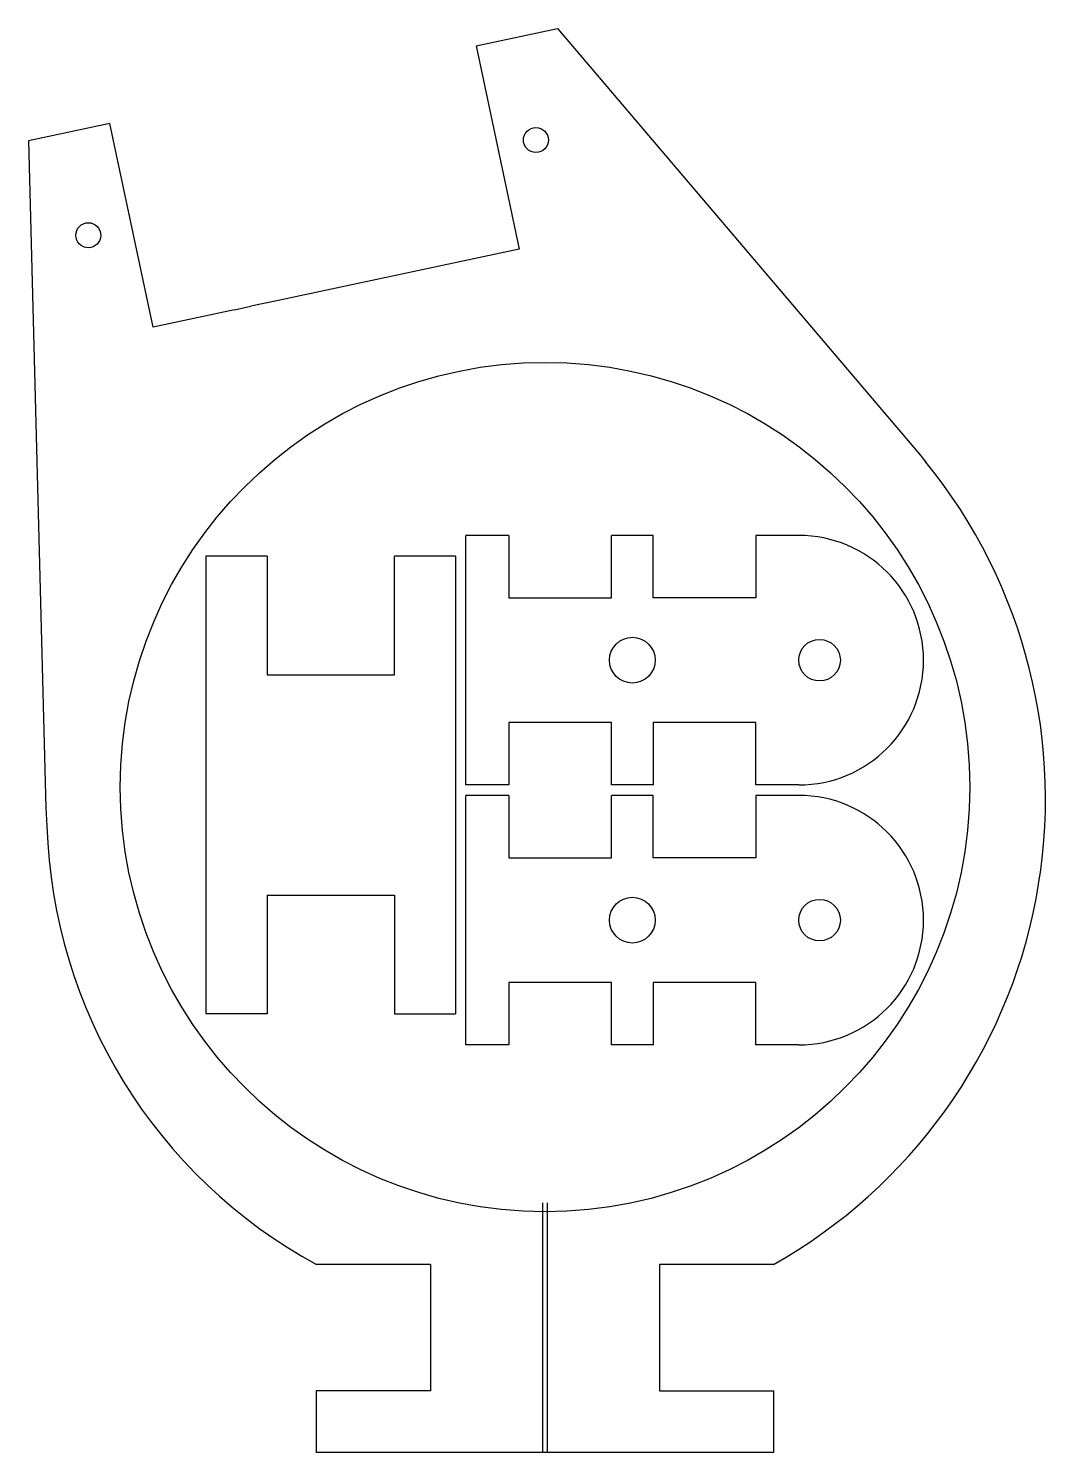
# Model space of a CAD drawing. Extents: x -1.24 to 1.2, y -1.6 to 1.82.
import ezdxf

# ---------------------------------------------------------------- set-up
doc = ezdxf.new("R2010")
doc.units = 0
doc.layers.add('20', color=253, linetype='CONTINUOUS')

msp = doc.modelspace()

# ---------------------------------------------------------------- linework, layer by layer
at = {"layer": '20'}
for p, q in [((-0.165769, 1.782289), (0.02986, 1.823871)), ((0.02986, 1.823871), (0.9, 0.8)), ((-0.165769, 1.782289), (-0.061813, 1.293215)), ((-1.046102, 1.595168), (-1.241732, 1.553586)), ((-0.942146, 1.106094), (-1.046102, 1.595168)), ((-1.241732, 1.553586), (-1.2, -0.05)), ((-0.061813, 1.293215), (-0.648702, 1.168468)), ((-0.648702, 1.168468), (-0.7075, 1.1561)), ((-0.746517, 1.147676), (-0.942146, 1.106094)), ((-0.746517, 1.147676), (-0.7075, 1.1561)), ((0.9, 0.8), (0.9158, 0.7812)), ((-0.19, 0.005), (-0.19, 0.605)), ((-0.087, 0.605), (-0.19, 0.605)), ((-0.087, 0.605), (-0.087, 0.455)), ((0.26, 0.605), (0.16, 0.605)), ((0.16, 0.455), (0.16, 0.605)), ((0.26, 0.455), (0.26, 0.605)), ((0.61, 0.605), (0.507, 0.605)), ((0.507, 0.605), (0.507, 0.455)), ((-0.668, 0.555), (-0.815, 0.555)), ((-0.815, 0.555), (-0.815, -0.545)), ((-0.668, 0.555), (-0.668, 0.27)), ((-0.215, 0.555), (-0.362, 0.555)), ((-0.362, 0.27), (-0.362, 0.555)), ((-0.215, 0.555), (-0.215, -0.545)), ((-0.087, 0.455), (0.16, 0.455)), ((0.507, 0.455), (0.26, 0.455)), ((-0.668, 0.27), (-0.362, 0.27)), ((0.16, 0.155), (-0.087, 0.155)), ((-0.087, 0.155), (-0.087, 0.005)), ((0.16, 0.005), (0.16, 0.155)), ((0.507, 0.155), (0.26, 0.155)), ((0.26, 0.155), (0.26, 0.005)), ((0.507, 0.005), (0.507, 0.155)), ((-0.087, 0.005), (-0.19, 0.005)), ((0.26, 0.005), (0.16, 0.005)), ((0.61, 0.005), (0.507, 0.005)), ((-0.19, -0.62), (-0.19, -0.02)), ((-0.087, -0.02), (-0.19, -0.02)), ((-0.087, -0.02), (-0.087, -0.17)), ((0.26, -0.02), (0.16, -0.02)), ((0.16, -0.17), (0.16, -0.02)), ((0.26, -0.17), (0.26, -0.02)), ((0.61, -0.02), (0.507, -0.02)), ((0.507, -0.02), (0.507, -0.17)), ((-1.2, -0.05), (-1.1973, -0.0935)), ((-0.087, -0.17), (0.16, -0.17)), ((0.507, -0.17), (0.26, -0.17)), ((-0.668, -0.26), (-0.362, -0.26)), ((-0.668, -0.26), (-0.668, -0.545)), ((-0.362, -0.26), (-0.362, -0.545)), ((0.16, -0.47), (-0.087, -0.47)), ((-0.087, -0.47), (-0.087, -0.62)), ((0.16, -0.62), (0.16, -0.47)), ((0.507, -0.47), (0.26, -0.47)), ((0.26, -0.47), (0.26, -0.62)), ((0.507, -0.62), (0.507, -0.47)), ((-0.668, -0.545), (-0.815, -0.545)), ((-0.362, -0.545), (-0.215, -0.545)), ((-0.087, -0.62), (-0.19, -0.62)), ((0.26, -0.62), (0.16, -0.62)), ((0.61, -0.62), (0.507, -0.62)), ((-0.005, -1.6), (-0.005, -1)), ((0.005, -1), (0.005, -1.6)), ((-0.275, -1.148), (-0.549, -1.148)), ((-0.275, -1.148), (-0.275, -1.452)), ((0.549, -1.148), (0.275, -1.148)), ((0.275, -1.148), (0.275, -1.452)), ((-0.55, -1.452), (-0.55, -1.6)), ((-0.275, -1.452), (-0.55, -1.452)), ((0.275, -1.452), (0.55, -1.452)), ((0.55, -1.6), (0.55, -1.452)), ((0.55, -1.6), (-0.55, -1.6))]:
    msp.add_line(p, q, dxfattribs=at)
for centre, radius in [((-0.021976, 1.555543), 0.03), ((-1.097939, 1.32684), 0.03), ((0, 0), 1.021), ((0.21, 0.305), 0.055), ((0.66, 0.305), 0.05), ((0.21, -0.32), 0.055), ((0.66, -0.32), 0.05)]:
    msp.add_circle(centre, radius, dxfattribs=at)
for centre, radius, start, end in [((-0.081368, -0.028678), 1.284619, 299.386882, 39.08274), ((0.61, 0.305), 0.3, 0, 90), ((0.61, 0.305), 0.3, 270, 0), ((0.61, -0.32), 0.3, 0, 90), ((0.044578, -0.056536), 1.242428, 181.704866, 241.461011), ((0.61, -0.32), 0.3, 270, 0)]:
    msp.add_arc(centre, radius, start, end, dxfattribs=at)

doc.saveas('drawing.dxf')
